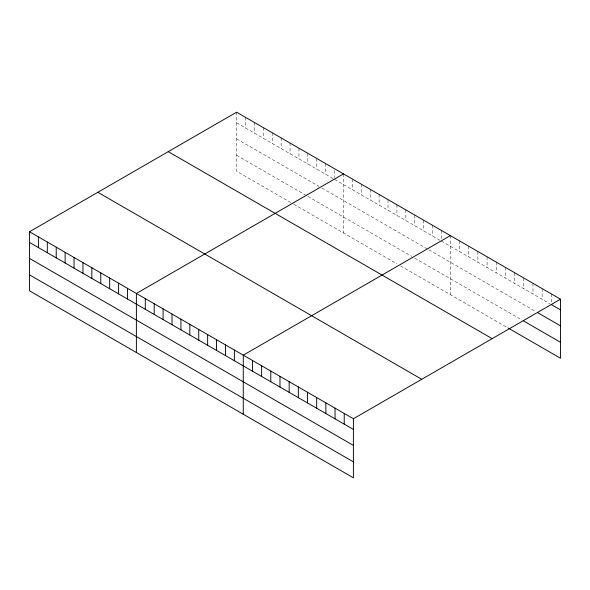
<?xml version="1.0" encoding="UTF-8"?>
<svg xmlns="http://www.w3.org/2000/svg" width="590" height="590" viewBox="0 0 590 590"><rect width="100%" height="100%" fill="white"/><g stroke="black" fill="none" stroke-linecap="round" stroke-linejoin="round"><path stroke-width="0.44" stroke-dasharray="2.95 2.21" d="M236.597 112.189L236.597 171.248L293.009 203.816M236.597 122.868L333.092 178.578M334.582 179.434L439.985 240.292M441.468 241.148L549.792 303.688M236.597 138.834L318.991 186.403M321.963 188.114L428.104 249.4M428.849 249.828L536.03 311.704M236.597 155.281L306.372 195.563M307.855 196.418L411.776 256.414M414.748 258.132L522.261 320.208M293.754 204.243L396.93 263.811M400.64 265.95L508.499 328.224M551.326 293.894L551.326 302.788M542.144 288.591L542.144 299.27M532.969 283.296L532.969 293.975M523.795 277.993L523.795 288.68M514.613 272.698L514.613 283.377M505.438 267.395L505.438 278.082M496.256 262.1L496.256 272.779M487.082 256.805L487.082 267.484M477.907 251.502L477.907 262.181M468.726 246.207L468.726 256.886M459.551 240.904L459.551 251.591M450.376 235.609L450.376 294.668M441.468 230.469L441.468 239.363M432.559 225.321L432.559 236.007M423.65 220.181L423.65 230.86M414.748 215.04L414.748 225.719M405.839 209.893L405.839 220.579M396.93 204.752L396.93 215.431M388.021 199.612L388.021 210.291M379.119 194.464L379.119 205.15M370.21 189.324L370.21 200.003M361.301 184.183L361.301 194.862M352.392 179.043L352.392 189.722M343.483 173.895L343.483 232.954M334.582 170.532L334.582 177.656M325.673 163.614L325.673 174.293M316.764 158.467L316.764 169.153M307.855 153.326L307.855 164.005M298.953 148.186L298.953 158.865M290.044 143.038L290.044 153.725M281.135 137.898L281.135 148.584M272.226 132.757L272.226 143.436M263.324 127.617L263.324 138.296M254.415 122.469L254.415 133.156M245.506 117.329L245.506 128.008"/><path stroke-width="0.89" d="M29.5 231.752L353.403 418.752L353.403 477.812L29.5 290.811L29.5 231.752L236.597 112.189L560.5 299.189L560.5 358.248L508.499 328.224M343.483 173.895L136.386 293.466L136.386 352.525M450.376 235.609L243.272 355.173L243.272 414.232M353.403 418.752L560.5 299.189M551.326 304.573L560.5 309.868M537.556 312.589L560.5 325.835M523.795 321.085L560.5 342.281M168.253 151.645L492.156 338.645M97.844 192.296L421.747 379.296M29.5 242.438L353.403 429.439M29.5 258.398L353.403 445.398M29.5 274.844L353.403 461.852M344.221 413.457L344.221 424.136M335.046 408.162L335.046 418.841M325.872 402.859L325.872 413.546M316.69 397.564L316.69 408.243M307.515 392.262L307.515 402.948M298.341 386.966L298.341 397.645M289.159 381.671L289.159 392.35M279.985 376.368L279.985 387.047M270.803 371.073L270.803 381.752M261.628 365.771L261.628 376.457M252.454 360.475L252.454 371.154M234.37 350.032L234.37 360.711M225.461 344.892L225.461 355.571M216.552 339.744L216.552 350.431M207.643 334.604L207.643 345.29M198.742 329.463L198.742 340.142M189.832 324.323L189.832 335.002M180.924 319.175L180.924 329.862M172.015 314.035L172.015 324.714M163.106 308.894L163.106 319.574M154.204 303.747L154.204 314.433M145.295 298.606L145.295 309.285M127.477 288.326L127.477 299.005M118.575 283.178L118.575 293.864M109.666 278.038L109.666 288.717M100.757 272.897L100.757 283.576M91.848 267.749L91.848 278.436M82.947 262.609L82.947 273.288M74.038 257.469L74.038 268.148M65.129 252.321L65.129 263.007M56.22 247.181L56.22 257.86M47.318 242.04L47.318 252.719M38.409 236.9L38.409 247.579"/></g></svg>
